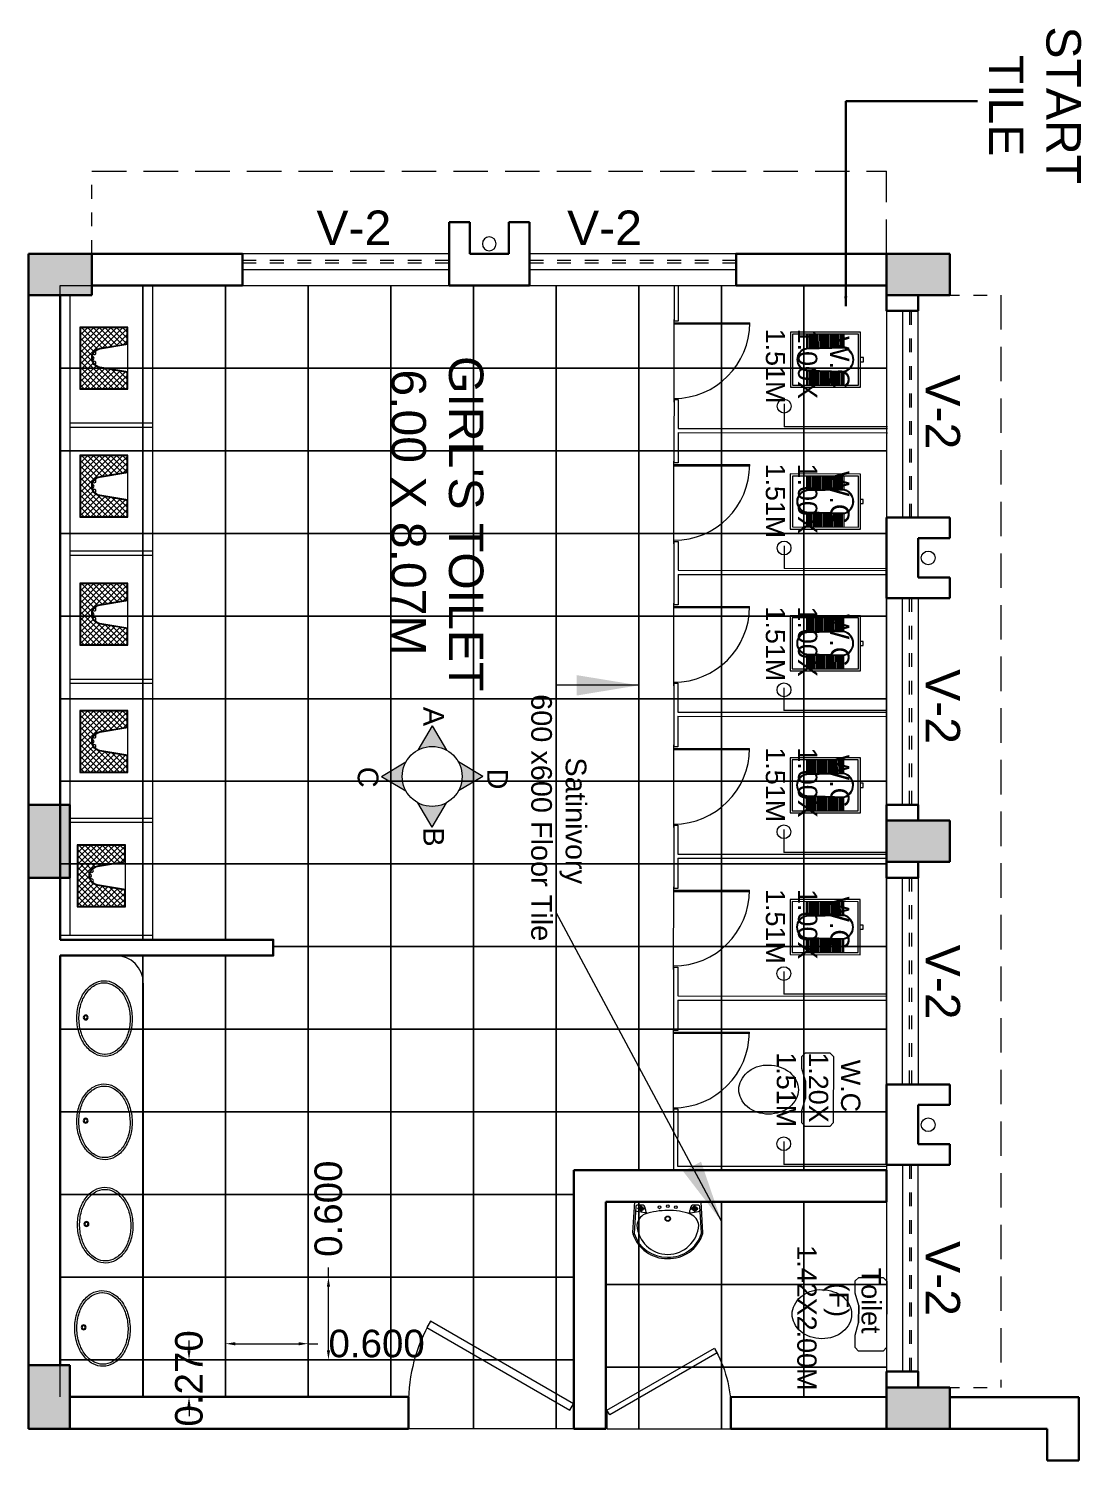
# Model space of a CAD drawing. Header units: millimetres. Extents: x 1898 to 3725, y 783 to 1532.
# Drawn here: x 2904.32 to 2911.97, y 1010.11 to 1020.51 of the extents above; entities that cross this region are included whole.
import ezdxf

# ---------------------------------------------------------------- set-up
doc = ezdxf.new("R2010")
doc.units = ezdxf.units.MM
for name, pattern in [('CENTER2', [1.125, 0.75, -0.125, 0.125, -0.125]), ('DASHED', [0.75, 0.5, -0.25]), ('DASHED2', [0.375, 0.25, -0.125])]:
    doc.linetypes.add(name, pattern=pattern)
doc.layers.get('0').update_dxf_attribs({"lineweight": 20})
doc.layers.get('Defpoints').update_dxf_attribs({"lineweight": 15})
for name, color, linetype, lineweight in [('COL HATCH', 253, 'Continuous', 13), ('Column', 251, 'Continuous', 30), ('CUBICAL TOILET', 5, 'Continuous', 15), ('DIM', 6, 'Continuous', 18), ('dim.1', 6, 'Continuous', 18), ('Door', 54, 'Continuous', 18), ('elevation', 1, 'Continuous', 13), ('Fixture', 44, 'Continuous', 13), ('PROJ.', 30, 'DASHED2', 15), ('TEXT', 7, 'Continuous', 15), ('Text-1', 240, 'Continuous', 15), ('Tiles', 25, 'Continuous', 9), ('Ventilator', 4, 'DASHED', 18), ('Wall', 7, 'Continuous', 30), ('Window-Wall', 7, 'Continuous', 18)]:
    doc.layers.add(name, color=color, linetype=linetype, lineweight=lineweight)
doc.styles.add('L120', font='arial.ttf', dxfattribs={"height": 0.6})
doc.styles.get("Standard").update_dxf_attribs({"font": 'arial.ttf', "height": 0.2})
doc.styles.add('Tabrej', font='arial.ttf')
doc.dimstyles.get("Standard").update_dxf_attribs({"dimtxt": 0.2, "dimasz": 0.07, "dimexe": 0.1, "dimexo": 0.02, "dimgap": 0.09, "dimtad": 0, "dimdec": 3, "dimzin": 0, "dimdsep": 46, "dimtxsty": 'Standard', "dimcen": 0.09, "dimclrd": 3, "dimclre": 3, "dimclrt": 7, "dimadec": 0, "dimazin": 0, "dimtfac": 1, "dimtdec": 3, "dimtofl": 0, "dimtmove": 0, "dimatfit": 3, "dimfxl": 0, "dimtolj": 1, "dimtzin": 0, "dimlwd": -1, "dimlwe": -1, "dimarcsym": 0})
doc.dimstyles.new('Tabrej', dxfattribs={"dimtxt": 4, "dimasz": 0.45, "dimexe": 0.18, "dimexo": 0.0625, "dimgap": 0.09, "dimtad": 0, "dimdec": 3, "dimzin": 0, "dimdsep": 46, "dimtxsty": 'Tabrej', "dimcen": 0, "dimclrd": 256, "dimclre": 256, "dimclrt": 7, "dimaunit": 1, "dimadec": 3, "dimazin": 0, "dimtfac": 1, "dimtdec": 3, "dimtofl": 0, "dimtmove": 0, "dimatfit": 3, "dimfxl": 0, "dimtolj": 1, "dimtzin": 0, "dimlwd": -1, "dimlwe": -1, "dimarcsym": 0})

# ---------------------------------------------------------------- blocks, each defined once
blk = doc.blocks.new('*U18')
for p, q in [((0, 0), (0, 6)), ((40, 0), (40, 6))]:
    blk.add_line(p, q)
blk.add_lwpolyline([(0, 0), (34.64, -20), (35.52, -18.48), (0.88, 1.52)], close=True)
blk.add_arc((0, 0), 40, 330, 360)
blk = doc.blocks.new('Door')
at = {"layer": 'Door'}
blk.add_line((0, 0.18), (1.199, 0.18), dxfattribs=at)
at = {"layer": 'Door', "xscale": 0.0299845412869386, "yscale": 0.0299845412869386, "zscale": 0.0299845412869386}
blk.add_blockref('*U18', (0, 0), dxfattribs=at)
blk = doc.blocks.new('C3')
at = {"layer": 'COL HATCH'}
h = blk.add_hatch(color=256, dxfattribs=at)
h.dxf.hatch_style = 1
h.paths.add_polyline_path([(0.3, 0), (0, 0), (0, -0.53), (0.3, -0.53)])
at = {"layer": 'Column'}
for p, q in [((0, 0), (0, -0.53)), ((0.3, 0), (0, 0)), ((0.3, -0.53), (0.3, 0)), ((0, -0.53), (0.3, -0.53))]:
    blk.add_line(p, q, dxfattribs=at)
blk = doc.blocks.new('*X4')
at = {"color": 0}
for p, q in [((705, 323), (943, 561)), ((705, 365), (900, 561)), ((705, 408), (858, 561)), ((705, 450), (815, 561)), ((705, 493), (773, 561)), ((705, 535), (730, 561)), ((848, 383), (705, 526)), ((854, 419), (712, 561)), ((866, 449), (755, 561)), ((888, 469), (797, 561)), ((921, 479), (839, 561)), ((1145, 298), (882, 561)), ((899, 474), (985, 561)), ((1145, 340), (924, 561)), ((944, 477), (1027, 561)), ((1145, 383), (967, 561)), ((971, 462), (1070, 561)), ((990, 438), (1112, 561)), ((998, 404), (1145, 551)), ((1145, 425), (1009, 561)), ((1145, 467), (1051, 561)), ((1145, 510), (1094, 561)), ((1145, 552), (1136, 561)), ((842, 346), (705, 483)), ((835, 310), (705, 441)), ((705, 280), (858, 434)), ((1004, 368), (1145, 508)), ((1011, 332), (1145, 466)), ((1017, 295), (1145, 423)), ((829, 274), (705, 398)), ((705, 238), (847, 381)), ((823, 237), (705, 356)), ((798, 221), (705, 314)), ((730, 221), (839, 330)), ((1145, 255), (999, 401)), ((1137, 221), (1007, 350)), ((1023, 259), (1145, 381)), ((1029, 223), (1145, 339)), ((755, 221), (705, 271)), ((713, 221), (705, 229)), ((772, 221), (830, 279)), ((815, 221), (822, 228)), ((1095, 221), (1016, 299)), ((1052, 221), (1024, 248)), ((1069, 221), (1145, 296)), ((1112, 221), (1145, 254))]:
    blk.add_line(p, q, dxfattribs=at)
blk = doc.blocks.new('RSA CL7')
blk.add_lwpolyline([(8.86, 0), (-8.86, 0), (-8.86, -13.78), (-3.94, -13.78), (3.94, -13.78), (8.86, -13.78)], close=True)
blk.add_lwpolyline([(-4.1, -13.58), (-2.78, -5.72, -0.835943), (2.8, -5.76), (4.1, -13.58), (8.66, -13.58), (8.66, -0.2), (-8.66, -0.2), (-8.66, -13.58)], format="xyb", close=True)
blk.add_lwpolyline([(-3.94, -13.78), (-2.59, -5.75, -0.835548), (2.61, -5.79), (3.94, -13.78)], format="xyb")
for centre, start, end in [((-1.41, -4.14), 207.2135, 40.9564), ((-0.03, -3.6), 185.8999, 355.8249), ((1.47, -4.14), 140.9962, 329.3468)]:
    blk.add_arc(centre, 0.493, start, end)
at = {"xscale": 0.0393714285714286, "yscale": 0.0393714285714286, "zscale": 0.0393714285714286}
blk.add_blockref('*X4', (-36.41, -22.27), dxfattribs=at)
blk = doc.blocks.new('SHAFT')
at = {"layer": 'Fixture'}
blk.add_circle((0.327, -0.302), 0.05, dxfattribs=at)
at = {"layer": 'Wall'}
for p, q in [((0.035, 0), (0.62, 0)), ((0.035, 0), (0.035, -0.46)), ((0.62, 0), (0.62, -0.46)), ((0.185, -0.46), (0.185, -0.23)), ((0.185, -0.23), (0.47, -0.23)), ((0.47, -0.46), (0.47, -0.23)), ((0.035, -0.46), (0.185, -0.46)), ((0.62, -0.46), (0.47, -0.46))]:
    blk.add_line(p, q, dxfattribs=at)
blk = doc.blocks.new('VENTILATOR')
at = {"layer": 'Ventilator', "ltscale": 0.02}
for p, q in [((-0.18, -1.5), (-0.18, 0)), ((-0.165, 0), (-0.165, -1.5))]:
    blk.add_line(p, q, dxfattribs=at)
at = {"layer": 'Window-Wall'}
for p, q in [((-0.23, 0), (0, 0)), ((-0.23, -1.5), (-0.23, 0)), ((-0.115, 0), (-0.115, -1.5)), ((0, 0), (0, -1.5)), ((-0.23, -1.5), (0, -1.5))]:
    blk.add_line(p, q, dxfattribs=at)
blk = doc.blocks.new('RH 1200')
for p, q in [((20.99, 0), (20.99, 43.31)), ((21.65, 0), (21.65, 43.31)), ((-21.65, 0), (21.65, 0)), ((21.65, 0), (20.99, 0))]:
    blk.add_line(p, q)
at = {"extrusion": (0, 0, -1)}
blk.add_ellipse((21.65, 0), major_axis=(-30.62, 30.62), ratio=1, start_param=5.497787, end_param=7.068583, dxfattribs=at)
blk = doc.blocks.new('GHH')
at = {"layer": 'Door', "ltscale": 20}
blk.add_line((3289.697, -299.103), (3289.697, -299.853), dxfattribs=at)
at = {"layer": 'Door', "ltscale": 20, "xscale": 0.015874999996413, "yscale": 0.015874999996413, "zscale": 0.015874999996413, "rotation": 270}
blk.add_blockref('RH 1200', (3289.697, -299.479), dxfattribs=at)
blk = doc.blocks.new('RSA CL6')
for p, q in [((5.51, 3.48), (5.51, 7.28)), ((5.91, 3.47), (5.91, 7.28)), ((6.3, 3.46), (6.3, 7.28)), ((6.69, 3.45), (6.69, 7.28)), ((7.09, 3.44), (7.09, 7.28)), ((7.48, 3.43), (7.48, 7.28)), ((7.87, 3.42), (7.87, 7.28)), ((8.27, 3.41), (8.27, 7.28)), ((8.66, 3.4), (8.66, 7.28)), ((9.06, 3.39), (9.06, 7.28)), ((9.45, 3.38), (9.45, 7.28)), ((9.84, 3.37), (9.84, 7.28)), ((10.24, 3.36), (10.24, 7.28)), ((10.63, 3.35), (10.63, 7.28)), ((11.02, 3.34), (11.02, 7.28)), ((11.42, 3.33), (11.42, 7.28)), ((11.81, 3.32), (11.81, 7.28)), ((12.2, 3.31), (12.2, 7.28)), ((12.6, 3.31), (12.6, 7.28)), ((12.99, 3.3), (12.99, 7.28)), ((13.39, 3.29), (13.39, 7.28)), ((13.78, 3.28), (13.78, 7.28)), ((14.17, 3.27), (14.17, 7.28)), ((14.57, 3.26), (14.57, 7.28)), ((14.96, 3.25), (14.96, 7.28)), ((15.35, 3.24), (15.35, 7.28)), ((15.75, 3.23), (15.75, 7.28)), ((16.14, 3.22), (16.14, 7.28)), ((16.14, 7.28), (16.14, 3.22)), ((5.51, -7.28), (5.51, -3.47)), ((5.91, -7.28), (5.91, -3.45)), ((6.3, -7.28), (6.3, -3.44)), ((6.69, -7.28), (6.69, -3.43)), ((7.09, -7.28), (7.09, -3.42)), ((7.48, -7.28), (7.48, -3.41)), ((7.87, -7.28), (7.87, -3.4)), ((8.27, -7.28), (8.27, -3.39)), ((8.66, -7.28), (8.66, -3.38)), ((9.06, -7.28), (9.06, -3.37)), ((9.45, -7.28), (9.45, -3.36)), ((9.84, -7.28), (9.84, -3.34)), ((10.24, -7.28), (10.24, -3.33)), ((10.63, -7.28), (10.63, -3.32)), ((11.02, -7.28), (11.02, -3.31)), ((11.42, -7.28), (11.42, -3.3)), ((11.81, -7.28), (11.81, -3.29)), ((12.2, -7.28), (12.2, -3.28)), ((12.6, -7.28), (12.6, -3.27)), ((12.99, -7.28), (12.99, -3.26)), ((13.39, -7.28), (13.39, -3.24)), ((13.78, -7.28), (13.78, -3.23)), ((14.17, -7.28), (14.17, -3.22)), ((14.57, -7.28), (14.57, -3.21)), ((14.96, -7.28), (14.96, -3.2)), ((15.35, -7.28), (15.35, -3.19)), ((15.75, -7.28), (15.75, -3.18)), ((16.14, -3.17), (16.14, -7.28)), ((16.14, -7.28), (16.14, -3.17))]:
    blk.add_line(p, q)
for points in [[(0.79, 7.87), (20.87, 7.87), (20.87, -7.87), (0.79, -7.87)], [(1.38, 7.28), (20.28, 7.28), (20.28, -7.28), (1.38, -7.28)]]:
    blk.add_lwpolyline(points, close=True)
blk.add_lwpolyline([(0.79, -0.59), (0, -0.59), (0, 0.59), (0.79, 0.59)])
for points in [[(5.51, 3.48), (16.14, 3.22, -0.899983), (16.14, -3.17), (5.54, -3.47, -0.799392)], [(5.53, 3.28), (16.13, 3.02, -0.897689), (16.12, -2.97), (5.56, -3.27, -0.793494), (5.53, 3.28)]]:
    blk.add_lwpolyline(points, format="xyb", close=True)
blk = doc.blocks.new('ENGLISH SHEET')
at = {"layer": 'Fixture'}
for p, q in [((4663.798, 251.204), (4663.773, 251.179)), ((4663.773, 251.179), (4663.773, 250.696)), ((4663.976, 251.204), (4663.798, 251.204)), ((4664.002, 251.179), (4663.976, 251.204)), ((4664.002, 251.09), (4664.002, 251.179)), ((4663.976, 251.001), (4664.002, 251.09)), ((4663.976, 250.874), (4663.976, 251.001)), ((4663.976, 251.001), (4663.976, 250.874)), ((4664.002, 250.785), (4663.976, 250.874)), ((4664.002, 250.696), (4664.002, 250.785)), ((4663.773, 250.696), (4663.798, 250.67)), ((4663.798, 250.67), (4663.976, 250.67)), ((4663.976, 250.67), (4664.002, 250.696))]:
    blk.add_line(p, q, dxfattribs=at)
blk.add_lwpolyline([(4664.459, 250.937, 0.117036), (4664.443, 251.003, 0.104338), (4664.396, 251.063, 0.09029), (4664.321, 251.105, 0.09898), (4664.243, 251.115, 0.08237), (4664.159, 251.101, 0.09029), (4664.09, 251.063, 0.104338), (4664.043, 251.003, 0.117036), (4664.027, 250.937, 0.117036), (4664.043, 250.871, 0.104338), (4664.09, 250.811, 0.09029), (4664.159, 250.773, 0.08237), (4664.243, 250.759, 0.08237), (4664.327, 250.773, 0.09029), (4664.396, 250.811, 0.104338), (4664.443, 250.871, 0.117036)], format="xyb", close=True, dxfattribs=at)
blk = doc.blocks.new('RSA BASIN 2')
for points in [[(10.67, -8.12, 0.12976), (9.97, -5.22, 0.106426), (7.61, -2.47, 0.084431), (4.27, -0.72, 0.073534), (0, 0, 0.073534), (-4.29, -0.55, 0.084431), (-7.7, -2.16, 0.106426), (-10.17, -4.82, 0.12976), (-10.98, -7.69, 0.12976), (-10.28, -10.59, 0.106426), (-7.92, -13.34, 0.084431), (-4.58, -15.09, 0.073534), (-0.31, -15.81, 0.073534), (3.98, -15.26, 0.084431), (7.39, -13.64, 0.106426), (9.85, -10.99, 0.12976)], [(10.08, -7.9, 0.119977), (9.45, -5.5, 0.106426), (7.25, -2.94, 0.084431), (4.08, -1.28, 0.073534), (-0.01, -0.59, 0.073534), (-4.13, -1.12, 0.084431), (-7.36, -2.65, 0.106426), (-9.66, -5.12, 0.12976), (-10.39, -7.7, 0.009633), (-10.39, -7.9, 0.119977), (-9.76, -10.31, 0.106426), (-7.57, -12.87, 0.084431), (-4.4, -14.53, 0.073534), (-0.3, -15.22, 0.073534), (3.82, -14.69, 0.084431), (7.05, -13.16, 0.106426), (9.35, -10.69, 0.12976), (10.08, -8.11, 0.009633)]]:
    blk.add_lwpolyline(points, format="xyb", close=True)
for radius in [0.7, 0.479]:
    blk.add_circle((-0.47, -2.53), radius)
blk = doc.blocks.new('RSA BASIN 9')
for points in [[(-0.1, -16.2, 0.340881), (10.04, -9, 0.074195), (10.06, -8.89), (9.53, 0), (-9.54, 0), (-10.02, -8.77, 0.082611), (-9.96, -9.15, 0.330812), (-0.1, -16.2)], [(0, -15.03, 0.391482), (8.86, -6.67, 0.252869), (6.53, -3.51, 0.087242), (0.02, -2.46, 0.079484), (-6.53, -3.51, 0.2542), (-8.82, -6.67, 0.39026), (0, -15.03)], [(-8.57, -1.96, -0.907437), (-8.45, -1.81), (-7.52, -2.57, -0.907437), (-7.64, -2.72)], [(-8.2, -1.64, -0.907437), (-8.07, -1.49), (-7.14, -2.25, -0.907437), (-7.27, -2.4)], [(-7.82, -1.32, -0.907437), (-7.7, -1.17), (-6.77, -1.93, -0.907437), (-6.89, -2.08)], [(7.82, -1.32, 0.907437), (7.7, -1.17), (6.77, -1.93, 0.907437), (6.89, -2.08)], [(8.2, -1.64, 0.907437), (8.07, -1.49), (7.14, -2.25, 0.907437), (7.27, -2.4)], [(8.57, -1.96, 0.907437), (8.45, -1.81), (7.52, -2.57, 0.907437), (7.64, -2.72)]]:
    blk.add_lwpolyline(points, format="xyb", close=True)
for points in [[(-5.93, -3.31), (-6.16, -2.95, -0.183787), (-6.22, -2.68, 0.126662), (-6.25, -2.43), (-6.59, -1.44, 0.35453), (-7.05, -0.98), (-8.75, -0.98, 0.414214), (-9.14, -1.37), (-9.56, -9.09, 0.329849), (-0.07, -15.81, 0.338736), (9.65, -8.94, 0.075632), (9.66, -8.82), (9.14, -1.37, 0.414214), (8.75, -0.98), (7.05, -0.98, 0.35453), (6.59, -1.44), (6.25, -2.43, 0.126662), (6.22, -2.68, -0.183787), (6.16, -2.95), (5.93, -3.31)], [(-6.18, -3.39), (-6.24, -3.29, 0.220542), (-6.52, -3.11), (-8.75, -2.78, -0.361119), (-9.19, -2.35)], [(6.18, -3.39), (6.24, -3.29, -0.220542), (6.52, -3.11), (8.75, -2.78, 0.358803), (9.21, -2.33, 0.358803)]]:
    blk.add_lwpolyline(points, format="xyb")
for centre, radius in [((-2.35, -1.56), 0.399), ((0, -4.82), 0.771), ((0, -1.23), 0.399), ((2.28, -1.51), 0.399), ((0, -4.82), 0.602)]:
    blk.add_circle(centre, radius)
blk = doc.blocks.new('CU')
at = {"layer": 'COL HATCH', "linetype": 'CENTER2'}
h = blk.add_hatch(color=256, dxfattribs=at)
h.dxf.hatch_style = 1
h.paths.add_polyline_path([(0, 0.035), (0, -0.265), (0.46, -0.265), (0.46, 0.035)])
at = {"layer": 'Column', "linetype": 'CENTER2'}
blk.add_lwpolyline([(0, 0.035), (0, -0.265), (0.46, -0.265), (0.46, 0.035), (0, 0.035)], dxfattribs=at)
blk = doc.blocks.new('*D314')
at = {"layer": 'Defpoints', "color": 0, "lineweight": 15, "transparency": 16777216}
for p in [(2906.351, 1010.958), (2905.751, 1010.841), (2906.351, 1010.841)]:
    blk.add_point(p, dxfattribs=at)
at = {"layer": 'DIM', "color": 3, "transparency": 16777216}
for p, q in [((2905.751, 1010.861), (2905.751, 1011.058)), ((2906.351, 1010.861), (2906.351, 1011.058)), ((2905.821, 1010.958), (2906.281, 1010.958)), ((2906.351, 1010.958), (2906.421, 1010.958))]:
    blk.add_line(p, q, dxfattribs=at)
at = {"layer": 'DIM', "color": 3, "lineweight": 15, "transparency": 16777216}
for points in [[(2905.821, 1010.969), (2905.821, 1010.946), (2905.751, 1010.958)], [(2906.281, 1010.969), (2906.281, 1010.946), (2906.351, 1010.958)]]:
    blk.add_solid(points, dxfattribs=at)
at = {"layer": 'DIM', "color": 7, "transparency": 16777216, "insert": (2906.848, 1010.958), "char_height": 0.2, "attachment_point": 5}
blk.add_mtext('\\A1;0.600', dxfattribs=at)
blk = doc.blocks.new('*D315')
at = {"layer": 'Defpoints', "color": 0, "lineweight": 15, "transparency": 16777216}
for p in [(2906.351, 1011.441), (2906.498, 1011.441), (2906.351, 1010.841)]:
    blk.add_point(p, dxfattribs=at)
at = {"layer": 'DIM', "color": 3, "transparency": 16777216}
for p, q in [((2906.498, 1011.441), (2906.498, 1011.511)), ((2906.371, 1011.441), (2906.598, 1011.441)), ((2906.498, 1010.911), (2906.498, 1011.371)), ((2906.371, 1010.841), (2906.598, 1010.841))]:
    blk.add_line(p, q, dxfattribs=at)
at = {"layer": 'DIM', "color": 3, "lineweight": 15, "transparency": 16777216}
for points in [[(2906.487, 1011.371), (2906.51, 1011.371), (2906.498, 1011.441)], [(2906.487, 1010.911), (2906.51, 1010.911), (2906.498, 1010.841)]]:
    blk.add_solid(points, dxfattribs=at)
at = {"layer": 'DIM', "color": 7, "transparency": 16777216, "insert": (2906.498, 1011.938), "char_height": 0.2, "attachment_point": 5, "rotation": 90}
blk.add_mtext('\\A1;0.600', dxfattribs=at)
blk = doc.blocks.new('*D316')
at = {"layer": 'Defpoints', "color": 0, "lineweight": 15, "transparency": 16777216}
for p in [(2905.751, 1010.841), (2905.486, 1010.571), (2905.751, 1010.571)]:
    blk.add_point(p, dxfattribs=at)
at = {"layer": 'DIM', "color": 3, "transparency": 16777216}
for p, q in [((2905.486, 1010.911), (2905.486, 1010.981)), ((2905.731, 1010.841), (2905.386, 1010.841)), ((2905.731, 1010.571), (2905.386, 1010.571)), ((2905.486, 1010.501), (2905.486, 1010.431))]:
    blk.add_line(p, q, dxfattribs=at)
at = {"layer": 'DIM', "color": 3, "lineweight": 15, "transparency": 16777216}
for points in [[(2905.474, 1010.911), (2905.497, 1010.911), (2905.486, 1010.841)], [(2905.474, 1010.501), (2905.497, 1010.501), (2905.486, 1010.571)]]:
    blk.add_solid(points, dxfattribs=at)
at = {"layer": 'DIM', "color": 7, "transparency": 16777216, "insert": (2905.486, 1010.706), "char_height": 0.2, "attachment_point": 5, "rotation": 90}
blk.add_mtext('\\A1;0.270', dxfattribs=at)

msp = doc.modelspace()

# ---------------------------------------------------------------- hatches: boundary and pattern name
at = {"layer": 'elevation', "ltscale": 0.05}
for points in [[(2907.1464, 1015.2669, -0.1266586), (2907.2514, 1015.2939, -0.1266586), (2907.3565, 1015.2669), (2907.2514, 1015.4448)], [(2907.0609, 1014.9713, -0.2574473), (2907.0609, 1015.1814), (2906.883, 1015.0763)], [(2907.442, 1014.9713), (2907.6199, 1015.0763), (2907.442, 1015.1814, -0.2574473)], [(2907.2514, 1014.7079), (2907.3565, 1014.8858, -0.1266586), (2907.2514, 1014.8588, -0.1266586), (2907.1464, 1014.8858)]]:
    msp.add_hatch(color=256, dxfattribs=at).paths.add_polyline_path(points)

# ---------------------------------------------------------------- linework, layer by layer
at = {"layer": 'CUBICAL TOILET'}
for p, q in [((2909.0079, 1018.638), (2909.0077, 1018.3823)), ((2909.0379, 1018.638), (2909.0377, 1018.3823)), ((2909.0377, 1018.3823), (2909.0077, 1018.3823)), ((2909.0074, 1017.8127), (2909.0072, 1017.573)), ((2909.0074, 1017.8127), (2909.0374, 1017.8127)), ((2909.0374, 1017.8127), (2909.0372, 1017.603)), ((2909.0072, 1017.573), (2909.0071, 1017.3523)), ((2909.0372, 1017.573), (2909.0371, 1017.3523)), ((2909.0372, 1017.603), (2910.5572, 1017.602)), ((2909.0372, 1017.573), (2910.5572, 1017.572)), ((2909.0371, 1017.3523), (2909.0071, 1017.3523)), ((2909.0067, 1016.7827), (2909.0066, 1016.543)), ((2909.0067, 1016.7827), (2909.0367, 1016.7827)), ((2909.0367, 1016.7827), (2909.0366, 1016.573)), ((2909.0066, 1016.543), (2909.0064, 1016.3223)), ((2909.0366, 1016.543), (2909.0364, 1016.3223)), ((2909.0366, 1016.573), (2910.5566, 1016.572)), ((2909.0366, 1016.543), (2910.5566, 1016.542)), ((2909.0364, 1016.3223), (2909.0064, 1016.3223)), ((2909.006, 1015.7527), (2909.0059, 1015.513)), ((2909.006, 1015.7527), (2909.036, 1015.7527)), ((2909.036, 1015.7527), (2909.0359, 1015.543)), ((2909.0059, 1015.513), (2909.0057, 1015.2923)), ((2909.0359, 1015.513), (2909.0357, 1015.2923)), ((2909.0359, 1015.543), (2910.5559, 1015.542)), ((2909.0359, 1015.513), (2910.5559, 1015.512)), ((2909.0357, 1015.2923), (2909.0057, 1015.2923)), ((2909.0054, 1014.7227), (2909.0052, 1014.483)), ((2909.0054, 1014.7227), (2909.0354, 1014.7227)), ((2909.0354, 1014.7227), (2909.0352, 1014.513)), ((2909.0052, 1014.483), (2909.0051, 1014.2623)), ((2909.0352, 1014.483), (2909.0351, 1014.2623)), ((2909.0352, 1014.513), (2910.5515, 1014.512)), ((2909.0352, 1014.483), (2910.5515, 1014.482)), ((2909.0351, 1014.2623), (2909.0051, 1014.2623)), ((2909.0047, 1013.6927), (2909.0046, 1013.453)), ((2909.0047, 1013.6927), (2909.0347, 1013.6927)), ((2909.0347, 1013.6927), (2909.0346, 1013.483)), ((2909.0346, 1013.483), (2910.5546, 1013.482)), ((2909.0046, 1013.453), (2909.0044, 1013.2323)), ((2909.0346, 1013.453), (2909.0344, 1013.2323)), ((2909.0346, 1013.453), (2910.5545, 1013.452)), ((2909.0344, 1013.2323), (2909.0044, 1013.2323)), ((2909.004, 1012.6627), (2909.0037, 1012.218)), ((2909.004, 1012.6627), (2909.034, 1012.6627)), ((2909.034, 1012.6627), (2909.0338, 1012.248)), ((2909.0338, 1012.248), (2910.5512, 1012.247))]:
    msp.add_line(p, q, dxfattribs=at)
at = {"layer": 'elevation', "ltscale": 0.05}
for p, q in [((2907.2514, 1015.4448), (2907.1464, 1015.2669)), ((2907.2514, 1015.4448), (2907.3565, 1015.2669)), ((2906.883, 1015.0763), (2907.0609, 1015.1814)), ((2907.6199, 1015.0763), (2907.442, 1015.1814)), ((2906.883, 1015.0763), (2907.0609, 1014.9713)), ((2907.6199, 1015.0763), (2907.442, 1014.9713)), ((2907.2514, 1014.7079), (2907.1464, 1014.8858)), ((2907.2514, 1014.7079), (2907.3565, 1014.8858))]:
    msp.add_line(p, q, dxfattribs=at)
msp.add_circle((2907.2514, 1015.0763), 0.2176, dxfattribs=at)
at = {"layer": 'Fixture'}
for p, q in [((2904.6201, 1018.5708), (2904.6201, 1014.8358)), ((2905.2201, 1018.6408), (2905.2201, 1013.8908)), ((2905.2212, 1017.6408), (2904.6212, 1017.6408)), ((2905.2212, 1017.6108), (2904.6212, 1017.6108)), ((2905.2208, 1016.7108), (2904.6208, 1016.7108)), ((2905.2208, 1016.6808), (2904.6208, 1016.6808)), ((2904.6201, 1016.4108), (2904.6201, 1013.9208)), ((2904.6201, 1016.4108), (2904.6201, 1013.9208)), ((2905.2205, 1015.7808), (2904.6205, 1015.7808)), ((2905.2205, 1015.7508), (2904.6205, 1015.7508)), ((2905.2204, 1014.771), (2904.6204, 1014.771)), ((2905.2204, 1014.741), (2904.6204, 1014.741)), ((2905.2205, 1013.9208), (2904.5501, 1013.9208)), ((2905.2205, 1013.9208), (2904.5501, 1013.9208)), ((2905.2201, 1013.8908), (2904.5512, 1013.8908)), ((2905.2201, 1013.8908), (2904.5512, 1013.8908)), ((2904.9539, 1013.7758), (2904.5512, 1013.7758)), ((2905.1538, 1013.5757), (2905.1538, 1010.571))]:
    msp.add_line(p, q, dxfattribs=at)
at = {"layer": 'Fixture', "ltscale": 0.05}
for p, q in [((2909.8074, 1017.7808), (2909.8072, 1017.6149)), ((2910.5572, 1017.6144), (2909.8072, 1017.6149)), ((2909.8067, 1016.7508), (2909.8066, 1016.5849)), ((2910.5566, 1016.5844), (2909.8066, 1016.5849)), ((2909.806, 1015.7208), (2909.8059, 1015.5549)), ((2910.5559, 1015.5544), (2909.8059, 1015.5549)), ((2909.8054, 1014.6908), (2909.8052, 1014.5249)), ((2910.5515, 1014.5245), (2909.8052, 1014.5249)), ((2909.8047, 1013.6608), (2909.8046, 1013.4949)), ((2910.5546, 1013.4945), (2909.8046, 1013.4949)), ((2909.8039, 1012.4258), (2909.8038, 1012.2599)), ((2910.5512, 1012.2595), (2909.8038, 1012.2599))]:
    msp.add_line(p, q, dxfattribs=at)
for centre in [(2909.8073, 1017.7649), (2909.8067, 1016.7349), (2909.806, 1015.7049), (2909.8053, 1014.6749), (2909.8047, 1013.6449), (2909.8039, 1012.4099)]:
    msp.add_circle(centre, 0.05, dxfattribs=at)
at = {"layer": 'Fixture'}
msp.add_arc((2904.9538, 1013.5758), 0.2, 359.96287, 89.96287, dxfattribs=at)
at = {"layer": 'PROJ.'}
for p, q in [((2904.7812, 1019.4711), (2910.5512, 1019.4711)), ((2910.5512, 1018.871), (2910.5512, 1019.4711)), ((2911.3813, 1018.571), (2911.3813, 1010.641))]:
    msp.add_line(p, q, dxfattribs=at)
at = {"layer": 'PROJ.', "ltscale": 0.05}
for p, q in [((2904.7812, 1018.871), (2904.7812, 1019.4711)), ((2910.7812, 1018.571), (2911.3813, 1018.571)), ((2910.7812, 1010.641), (2911.3813, 1010.641))]:
    msp.add_line(p, q, dxfattribs=at)
at = {"layer": 'Tiles'}
for points in [[(2905.1512, 1018.641), (2905.1512, 1018.041), (2904.5512, 1018.041), (2904.5512, 1018.641)], [(2905.7512, 1018.641), (2905.7512, 1018.041), (2905.1512, 1018.041), (2905.1512, 1018.641)], [(2906.3512, 1018.641), (2906.3512, 1018.041), (2905.7512, 1018.041), (2905.7512, 1018.641)], [(2906.9512, 1018.641), (2906.9512, 1018.041), (2906.3512, 1018.041), (2906.3512, 1018.641)], [(2907.5512, 1018.641), (2907.5512, 1018.041), (2906.9512, 1018.041), (2906.9512, 1018.641)], [(2908.1512, 1018.641), (2908.1512, 1018.041), (2907.5512, 1018.041), (2907.5512, 1018.641)], [(2908.7512, 1018.641), (2908.7512, 1018.041), (2908.1512, 1018.041), (2908.1512, 1018.641)], [(2909.3512, 1018.641), (2909.3512, 1018.041), (2908.7512, 1018.041), (2908.7512, 1018.641)], [(2909.9512, 1018.641), (2909.9512, 1018.041), (2909.3512, 1018.041), (2909.3512, 1018.641)], [(2910.5512, 1018.641), (2910.5512, 1018.041), (2909.9512, 1018.041), (2909.9512, 1018.641)], [(2905.1512, 1018.041), (2905.1512, 1017.441), (2904.5512, 1017.441), (2904.5512, 1018.041)], [(2905.7512, 1018.041), (2905.7512, 1017.441), (2905.1512, 1017.441), (2905.1512, 1018.041)], [(2906.3512, 1018.041), (2906.3512, 1017.441), (2905.7512, 1017.441), (2905.7512, 1018.041)], [(2906.9512, 1018.041), (2906.9512, 1017.441), (2906.3512, 1017.441), (2906.3512, 1018.041)], [(2907.5512, 1018.041), (2907.5512, 1017.441), (2906.9512, 1017.441), (2906.9512, 1018.041)], [(2908.1512, 1018.041), (2908.1512, 1017.441), (2907.5512, 1017.441), (2907.5512, 1018.041)], [(2908.7512, 1018.041), (2908.7512, 1017.441), (2908.1512, 1017.441), (2908.1512, 1018.041)], [(2909.3512, 1018.041), (2909.3512, 1017.441), (2908.7512, 1017.441), (2908.7512, 1018.041)], [(2909.9512, 1018.041), (2909.9512, 1017.441), (2909.3512, 1017.441), (2909.3512, 1018.041)], [(2910.5512, 1018.041), (2910.5512, 1017.441), (2909.9512, 1017.441), (2909.9512, 1018.041)], [(2905.1512, 1017.441), (2905.1512, 1016.841), (2904.5512, 1016.841), (2904.5512, 1017.441)], [(2905.7512, 1017.441), (2905.7512, 1016.841), (2905.1512, 1016.841), (2905.1512, 1017.441)], [(2906.3512, 1017.441), (2906.3512, 1016.841), (2905.7512, 1016.841), (2905.7512, 1017.441)], [(2906.9512, 1017.441), (2906.9512, 1016.841), (2906.3512, 1016.841), (2906.3512, 1017.441)], [(2907.5512, 1017.441), (2907.5512, 1016.841), (2906.9512, 1016.841), (2906.9512, 1017.441)], [(2908.1512, 1017.441), (2908.1512, 1016.841), (2907.5512, 1016.841), (2907.5512, 1017.441)], [(2908.7512, 1017.441), (2908.7512, 1016.841), (2908.1512, 1016.841), (2908.1512, 1017.441)], [(2909.3512, 1017.441), (2909.3512, 1016.841), (2908.7512, 1016.841), (2908.7512, 1017.441)], [(2909.9512, 1017.441), (2909.9512, 1016.841), (2909.3512, 1016.841), (2909.3512, 1017.441)], [(2910.5512, 1017.441), (2910.5512, 1016.841), (2909.9512, 1016.841), (2909.9512, 1017.441)], [(2905.1512, 1016.841), (2905.1512, 1016.241), (2904.5512, 1016.241), (2904.5512, 1016.841)], [(2905.7512, 1016.841), (2905.7512, 1016.241), (2905.1512, 1016.241), (2905.1512, 1016.841)], [(2906.3512, 1016.841), (2906.3512, 1016.241), (2905.7512, 1016.241), (2905.7512, 1016.841)], [(2906.9512, 1016.841), (2906.9512, 1016.241), (2906.3512, 1016.241), (2906.3512, 1016.841)], [(2907.5512, 1016.841), (2907.5512, 1016.241), (2906.9512, 1016.241), (2906.9512, 1016.841)], [(2908.1512, 1016.841), (2908.1512, 1016.241), (2907.5512, 1016.241), (2907.5512, 1016.841)], [(2908.7512, 1016.841), (2908.7512, 1016.241), (2908.1512, 1016.241), (2908.1512, 1016.841)], [(2909.3512, 1016.841), (2909.3512, 1016.241), (2908.7512, 1016.241), (2908.7512, 1016.841)], [(2909.9512, 1016.841), (2909.9512, 1016.241), (2909.3512, 1016.241), (2909.3512, 1016.841)], [(2910.5512, 1016.841), (2910.5512, 1016.241), (2909.9512, 1016.241), (2909.9512, 1016.841)], [(2905.1512, 1016.241), (2905.1512, 1015.641), (2904.5512, 1015.641), (2904.5512, 1016.241)], [(2905.7512, 1016.241), (2905.7512, 1015.641), (2905.1512, 1015.641), (2905.1512, 1016.241)], [(2906.3512, 1016.241), (2906.3512, 1015.641), (2905.7512, 1015.641), (2905.7512, 1016.241)], [(2906.9512, 1016.241), (2906.9512, 1015.641), (2906.3512, 1015.641), (2906.3512, 1016.241)], [(2907.5512, 1016.241), (2907.5512, 1015.641), (2906.9512, 1015.641), (2906.9512, 1016.241)], [(2908.1512, 1016.241), (2908.1512, 1015.641), (2907.5512, 1015.641), (2907.5512, 1016.241)], [(2908.7512, 1016.241), (2908.7512, 1015.641), (2908.1512, 1015.641), (2908.1512, 1016.241)], [(2909.3512, 1016.241), (2909.3512, 1015.641), (2908.7512, 1015.641), (2908.7512, 1016.241)], [(2909.9512, 1016.241), (2909.9512, 1015.641), (2909.3512, 1015.641), (2909.3512, 1016.241)], [(2910.5512, 1016.241), (2910.5512, 1015.641), (2909.9512, 1015.641), (2909.9512, 1016.241)], [(2905.1512, 1015.641), (2905.1512, 1015.041), (2904.5512, 1015.041), (2904.5512, 1015.641)], [(2905.7512, 1015.641), (2905.7512, 1015.041), (2905.1512, 1015.041), (2905.1512, 1015.641)], [(2906.3512, 1015.641), (2906.3512, 1015.041), (2905.7512, 1015.041), (2905.7512, 1015.641)], [(2906.9512, 1015.641), (2906.9512, 1015.041), (2906.3512, 1015.041), (2906.3512, 1015.641)], [(2907.5512, 1015.641), (2907.5512, 1015.041), (2906.9512, 1015.041), (2906.9512, 1015.641)], [(2908.1512, 1015.641), (2908.1512, 1015.041), (2907.5512, 1015.041), (2907.5512, 1015.641)], [(2908.7512, 1015.641), (2908.7512, 1015.041), (2908.1512, 1015.041), (2908.1512, 1015.641)], [(2909.3512, 1015.641), (2909.3512, 1015.041), (2908.7512, 1015.041), (2908.7512, 1015.641)], [(2909.9512, 1015.641), (2909.9512, 1015.041), (2909.3512, 1015.041), (2909.3512, 1015.641)], [(2910.5512, 1015.641), (2910.5512, 1015.041), (2909.9512, 1015.041), (2909.9512, 1015.641)], [(2905.1512, 1015.041), (2905.1512, 1014.441), (2904.5512, 1014.441), (2904.5512, 1015.041)], [(2905.7512, 1015.041), (2905.7512, 1014.441), (2905.1512, 1014.441), (2905.1512, 1015.041)], [(2906.3512, 1015.041), (2906.3512, 1014.441), (2905.7512, 1014.441), (2905.7512, 1015.041)], [(2906.9512, 1015.041), (2906.9512, 1014.441), (2906.3512, 1014.441), (2906.3512, 1015.041)], [(2907.5512, 1015.041), (2907.5512, 1014.441), (2906.9512, 1014.441), (2906.9512, 1015.041)], [(2908.1512, 1015.041), (2908.1512, 1014.441), (2907.5512, 1014.441), (2907.5512, 1015.041)], [(2908.7512, 1015.041), (2908.7512, 1014.441), (2908.1512, 1014.441), (2908.1512, 1015.041)], [(2909.3512, 1015.041), (2909.3512, 1014.441), (2908.7512, 1014.441), (2908.7512, 1015.041)], [(2909.9512, 1015.041), (2909.9512, 1014.441), (2909.3512, 1014.441), (2909.3512, 1015.041)], [(2910.5512, 1015.041), (2910.5512, 1014.441), (2909.9512, 1014.441), (2909.9512, 1015.041)], [(2906.9512, 1014.441), (2906.9512, 1013.841), (2906.3512, 1013.841), (2906.3512, 1014.441)], [(2907.5512, 1014.441), (2907.5512, 1013.841), (2906.9512, 1013.841), (2906.9512, 1014.441)], [(2908.1512, 1014.441), (2908.1512, 1013.841), (2907.5512, 1013.841), (2907.5512, 1014.441)], [(2908.7512, 1014.441), (2908.7512, 1013.841), (2908.1512, 1013.841), (2908.1512, 1014.441)], [(2909.3512, 1014.441), (2909.3512, 1013.841), (2908.7512, 1013.841), (2908.7512, 1014.441)], [(2909.9512, 1014.441), (2909.9512, 1013.841), (2909.3512, 1013.841), (2909.3512, 1014.441)], [(2910.5512, 1014.441), (2910.5512, 1013.841), (2909.9512, 1013.841), (2909.9512, 1014.441)], [(2906.9512, 1013.841), (2906.9512, 1013.241), (2906.3512, 1013.241), (2906.3512, 1013.841)], [(2907.5512, 1013.841), (2907.5512, 1013.241), (2906.9512, 1013.241), (2906.9512, 1013.841)], [(2908.1512, 1013.841), (2908.1512, 1013.241), (2907.5512, 1013.241), (2907.5512, 1013.841)], [(2908.7512, 1013.841), (2908.7512, 1013.241), (2908.1512, 1013.241), (2908.1512, 1013.841)], [(2909.3512, 1013.841), (2909.3512, 1013.241), (2908.7512, 1013.241), (2908.7512, 1013.841)], [(2909.9512, 1013.841), (2909.9512, 1013.241), (2909.3512, 1013.241), (2909.3512, 1013.841)], [(2910.5512, 1013.841), (2910.5512, 1013.241), (2909.9512, 1013.241), (2909.9512, 1013.841)], [(2905.1512, 1013.241), (2905.1512, 1012.641), (2904.5512, 1012.641), (2904.5512, 1013.241)], [(2905.7512, 1013.241), (2905.7512, 1012.641), (2905.1512, 1012.641), (2905.1512, 1013.241)], [(2906.3512, 1013.241), (2906.3512, 1012.641), (2905.7512, 1012.641), (2905.7512, 1013.241)], [(2906.9512, 1013.241), (2906.9512, 1012.641), (2906.3512, 1012.641), (2906.3512, 1013.241)], [(2907.5512, 1013.241), (2907.5512, 1012.641), (2906.9512, 1012.641), (2906.9512, 1013.241)], [(2908.1512, 1013.241), (2908.1512, 1012.641), (2907.5512, 1012.641), (2907.5512, 1013.241)], [(2908.7512, 1013.241), (2908.7512, 1012.641), (2908.1512, 1012.641), (2908.1512, 1013.241)], [(2909.3512, 1013.241), (2909.3512, 1012.641), (2908.7512, 1012.641), (2908.7512, 1013.241)], [(2909.9512, 1013.241), (2909.9512, 1012.641), (2909.3512, 1012.641), (2909.3512, 1013.241)], [(2910.5512, 1013.241), (2910.5512, 1012.641), (2909.9512, 1012.641), (2909.9512, 1013.241)], [(2905.1512, 1012.641), (2905.1512, 1012.041), (2904.5512, 1012.041), (2904.5512, 1012.641)], [(2905.7512, 1012.641), (2905.7512, 1012.041), (2905.1512, 1012.041), (2905.1512, 1012.641)], [(2906.3512, 1012.641), (2906.3512, 1012.041), (2905.7512, 1012.041), (2905.7512, 1012.641)], [(2906.9512, 1012.641), (2906.9512, 1012.041), (2906.3512, 1012.041), (2906.3512, 1012.641)], [(2907.5512, 1012.641), (2907.5512, 1012.041), (2906.9512, 1012.041), (2906.9512, 1012.641)], [(2908.1512, 1012.641), (2908.1512, 1012.041), (2907.5512, 1012.041), (2907.5512, 1012.641)], [(2905.1512, 1012.041), (2905.1512, 1011.441), (2904.5512, 1011.441), (2904.5512, 1012.041)], [(2905.7512, 1012.041), (2905.7512, 1011.441), (2905.1512, 1011.441), (2905.1512, 1012.041)], [(2906.3512, 1012.041), (2906.3512, 1011.441), (2905.7512, 1011.441), (2905.7512, 1012.041)], [(2906.9512, 1012.041), (2906.9512, 1011.441), (2906.3512, 1011.441), (2906.3512, 1012.041)], [(2907.5512, 1012.041), (2907.5512, 1011.441), (2906.9512, 1011.441), (2906.9512, 1012.041)], [(2908.1512, 1012.041), (2908.1512, 1011.441), (2907.5512, 1011.441), (2907.5512, 1012.041)], [(2909.3512, 1011.988), (2909.3512, 1011.388), (2908.7512, 1011.388), (2908.7512, 1011.988)], [(2909.9512, 1011.988), (2909.9512, 1011.388), (2909.3512, 1011.388), (2909.3512, 1011.988)], [(2910.5512, 1011.988), (2910.5512, 1011.388), (2909.9512, 1011.388), (2909.9512, 1011.988)], [(2905.1512, 1011.441), (2905.1512, 1010.841), (2904.5512, 1010.841), (2904.5512, 1011.441)], [(2905.7512, 1011.441), (2905.7512, 1010.841), (2905.1512, 1010.841), (2905.1512, 1011.441)], [(2906.3512, 1011.441), (2906.3512, 1010.841), (2905.7512, 1010.841), (2905.7512, 1011.441)], [(2906.9512, 1011.441), (2906.9512, 1010.841), (2906.3512, 1010.841), (2906.3512, 1011.441)], [(2907.5512, 1011.441), (2907.5512, 1010.841), (2906.9512, 1010.841), (2906.9512, 1011.441)], [(2908.1512, 1011.441), (2908.1512, 1010.841), (2907.5512, 1010.841), (2907.5512, 1011.441)], [(2909.3512, 1011.388), (2909.3512, 1010.788), (2908.7512, 1010.788), (2908.7512, 1011.388)], [(2909.9512, 1011.388), (2909.9512, 1010.788), (2909.3512, 1010.788), (2909.3512, 1011.388)], [(2910.5512, 1011.388), (2910.5512, 1010.788), (2909.9512, 1010.788), (2909.9512, 1011.388)]]:
    msp.add_lwpolyline(points, close=True, dxfattribs=at)
for points in [[(2904.5512, 1013.8908), (2904.5512, 1014.441), (2905.1512, 1014.441), (2905.1512, 1013.8908)], [(2905.1512, 1013.8908), (2905.1512, 1014.441), (2905.7512, 1014.441), (2905.7512, 1013.8908)], [(2905.7512, 1013.8908), (2905.7512, 1014.441), (2906.3512, 1014.441), (2906.3512, 1013.841), (2906.0978, 1013.841)], [(2906.0978, 1013.841), (2906.3512, 1013.841), (2906.3512, 1013.241), (2905.7512, 1013.241), (2905.7512, 1013.7758)], [(2905.1512, 1013.7758), (2905.1512, 1013.241), (2904.5512, 1013.241), (2904.5512, 1013.7758)], [(2905.7512, 1013.7758), (2905.7512, 1013.241), (2905.1512, 1013.241), (2905.1512, 1013.7758)], [(2908.2812, 1012.041), (2908.1512, 1012.041), (2908.1512, 1012.641), (2908.7512, 1012.641), (2908.7512, 1012.218)], [(2908.7512, 1012.218), (2908.7512, 1012.641), (2909.3512, 1012.641), (2909.3512, 1012.218)], [(2909.3512, 1012.218), (2909.3512, 1012.641), (2909.9512, 1012.641), (2909.9512, 1012.218)], [(2909.9512, 1012.218), (2909.9512, 1012.641), (2910.5512, 1012.641), (2910.5512, 1012.218)], [(2908.2812, 1011.441), (2908.1512, 1011.441), (2908.1512, 1012.041), (2908.2812, 1012.041)], [(2908.5112, 1011.988), (2908.7512, 1011.988), (2908.7512, 1011.388), (2908.5112, 1011.388)], [(2908.2812, 1010.841), (2908.1512, 1010.841), (2908.1512, 1011.441), (2908.2812, 1011.441)], [(2908.5112, 1011.388), (2908.7512, 1011.388), (2908.7512, 1010.788), (2908.5112, 1010.788)], [(2904.5512, 1010.571), (2904.5512, 1010.841), (2905.1512, 1010.841), (2905.1512, 1010.571)], [(2905.1512, 1010.571), (2905.1512, 1010.841), (2905.7512, 1010.841), (2905.7512, 1010.571)], [(2905.7512, 1010.571), (2905.7512, 1010.841), (2906.3512, 1010.841), (2906.3512, 1010.571)], [(2906.3512, 1010.571), (2906.3512, 1010.841), (2906.9512, 1010.841), (2906.9512, 1010.571)], [(2906.9512, 1010.571), (2906.9512, 1010.841), (2907.5512, 1010.841), (2907.5512, 1010.3409)], [(2907.5512, 1010.3409), (2907.5512, 1010.841), (2908.1512, 1010.841), (2908.1512, 1010.3409)], [(2908.1512, 1010.3409), (2908.1512, 1010.841), (2908.2812, 1010.841)], [(2908.5112, 1010.788), (2908.7512, 1010.788), (2908.7512, 1010.3409)], [(2908.7512, 1010.3409), (2908.7512, 1010.788), (2909.3512, 1010.788), (2909.3512, 1010.3409)], [(2909.3512, 1010.3409), (2909.3512, 1010.788), (2909.9512, 1010.788), (2909.9512, 1010.571)], [(2909.9512, 1010.571), (2909.9512, 1010.788), (2910.5512, 1010.788), (2910.5512, 1010.571)]]:
    msp.add_lwpolyline(points, dxfattribs=at)
at = {"layer": 'Wall'}
for p, q in [((2904.3212, 1010.801), (2904.3212, 1018.571)), ((2904.3212, 1010.801), (2904.3212, 1018.571)), ((2904.5512, 1013.8908), (2904.5512, 1018.571)), ((2904.5512, 1013.8908), (2904.5512, 1018.571)), ((2904.5512, 1010.801), (2904.5512, 1013.7758)), ((2904.5512, 1010.801), (2904.5512, 1013.7758)), ((2910.7812, 1012.841), (2910.5512, 1012.841)), ((2910.7812, 1012.841), (2910.9317, 1012.841)), ((2908.2812, 1012.218), (2910.5515, 1012.218)), ((2908.2812, 1010.3409), (2908.2812, 1012.218)), ((2910.5512, 1011.988), (2910.5512, 1012.218)), ((2908.5112, 1011.988), (2910.5515, 1011.988)), ((2908.5112, 1010.3409), (2908.5112, 1011.988)), ((2907.0785, 1010.571), (2904.6212, 1010.571)), ((2904.6212, 1010.571), (2904.6212, 1010.341)), ((2907.0785, 1010.341), (2907.0785, 1010.571)), ((2908.2812, 1010.3409), (2908.2812, 1010.5709)), ((2910.5512, 1010.571), (2909.4208, 1010.5709)), ((2909.4208, 1010.341), (2909.4208, 1010.5709)), ((2911.0112, 1010.5709), (2911.9471, 1010.5709)), ((2911.0112, 1010.3409), (2911.0112, 1010.5709)), ((2911.9471, 1010.5709), (2911.9471, 1010.3409)), ((2904.6212, 1010.341), (2907.0785, 1010.341)), ((2908.5112, 1010.3409), (2908.2812, 1010.3409)), ((2910.5512, 1010.341), (2909.4208, 1010.341)), ((2911.7171, 1010.3409), (2911.0112, 1010.3409)), ((2911.7171, 1010.1109), (2911.7171, 1010.3409)), ((2911.9471, 1010.3409), (2911.9471, 1010.1109)), ((2911.9471, 1010.1109), (2911.7171, 1010.1109))]:
    msp.add_line(p, q, dxfattribs=at)
at = {"layer": 'Wall', "linetype": 'CENTER2'}
msp.add_line((2908.2812, 1010.3409), (2908.2812, 1010.5709), dxfattribs=at)
at = {"layer": 'Wall'}
for points in [[(2904.7812, 1018.641), (2904.7812, 1018.871), (2905.8737, 1018.871), (2905.8737, 1018.641), (2904.7812, 1018.641)], [(2904.7812, 1018.641), (2904.7812, 1018.871), (2905.8737, 1018.871), (2905.8737, 1018.641), (2904.7812, 1018.641)], [(2909.4587, 1018.641), (2909.4587, 1018.871), (2910.5512, 1018.871), (2910.5512, 1018.641), (2909.4587, 1018.641)], [(2910.7812, 1018.456), (2910.5512, 1018.456), (2910.5512, 1018.571), (2910.7812, 1018.571), (2910.7812, 1018.456)], [(2910.7812, 1014.871), (2910.5512, 1014.871), (2910.5512, 1014.756), (2910.7812, 1014.756), (2910.7812, 1014.871)], [(2910.7812, 1014.341), (2910.5512, 1014.341), (2910.5512, 1014.456), (2910.7812, 1014.456), (2910.7812, 1014.341)], [(2904.5512, 1013.8908), (2906.0978, 1013.8908), (2906.0978, 1013.7758), (2904.5512, 1013.7758)], [(2904.5512, 1013.8908), (2906.0978, 1013.8908), (2906.0978, 1013.7758), (2904.5512, 1013.7758)]]:
    msp.add_lwpolyline(points, dxfattribs=at)
msp.add_lwpolyline([(2910.5512, 1010.641), (2910.7812, 1010.641), (2910.7812, 1010.756), (2910.5512, 1010.756)], close=True, dxfattribs=at)
at = {"layer": 'Window-Wall'}
msp.add_line((2911.7171, 1010.1109), (2911.9471, 1010.1109), dxfattribs=at)

# ---------------------------------------------------------------- block references
at = {"layer": 'Column', "linetype": 'CENTER2', "xscale": -1}
for p, rotation in [((2904.3212, 1018.606), 180), ((2904.3212, 1018.606), 180), ((2910.5512, 1018.606), 180), ((2910.5512, 1014.491), 180), ((2904.3562, 1010.801), 90), ((2910.5512, 1010.376), 180)]:
    msp.add_blockref('CU', p, dxfattribs=dict(at, rotation=rotation))
at = {"layer": 'Column', "color": 5, "rotation": 180}
msp.add_blockref('C3', (2904.6212, 1014.341), dxfattribs=at)
msp.add_blockref('C3', (2904.6212, 1014.341), dxfattribs=at)
at = {"layer": 'Column', "linetype": 'CENTER2', "rotation": 89.99999999999999}
msp.add_blockref('CU', (2904.3562, 1010.341), dxfattribs=at)
msp.add_blockref('CU', (2904.3562, 1010.341), dxfattribs=at)
msp.add_blockref('CU', (2904.3562, 1010.341), dxfattribs=at)
msp.add_blockref('CU', (2904.3562, 1010.341), dxfattribs=at)
at = {"layer": 'Door', "xscale": -0.8000000001367682, "yscale": 0.8000000001375156, "zscale": 0.8000000001375136, "rotation": 179.9642723067066}
for p in [(277.1013, 780.1535), (277.1006, 779.1235), (277.0999, 778.0935), (277.0993, 777.0635), (277.0986, 776.0335), (277.0979, 775.0035)]:
    msp.add_blockref('GHH', p, dxfattribs=at)
at = {"layer": 'Fixture', "xscale": 0.02539999999498832, "yscale": 0.02539999999498832, "zscale": 0.02539999999498832, "rotation": 89.99999999999999}
for p in [(2904.6926, 1018.1137), (2904.6926, 1017.1837), (2904.6926, 1016.2537), (2904.6926, 1015.3307), (2904.6741, 1014.3557)]:
    msp.add_blockref('RSA CL7', p, dxfattribs=at)
at = {"layer": 'Fixture', "extrusion": (0, 0, -1)}
for name, p, xscale, yscale, zscale, rotation in [('RSA CL6', (-2910.3826, 1018.1021), 0.02539999999408093, 0.02539999999408093, -0.02539999999589774, 0.03712623411801669), ('RSA CL6', (-2910.3819, 1017.0721), 0.02539999999408093, 0.02539999999408093, -0.02539999999589774, 0.03712623411801669), ('RSA CL6', (-2910.3812, 1016.0421), 0.02539999999408093, 0.02539999999408093, -0.02539999999589774, 0.03712623411801669), ('RSA CL6', (-2910.3806, 1015.0121), 0.02539999999408093, 0.02539999999408093, -0.02539999999589774, 0.03712623411801669), ('RSA CL6', (-2910.3799, 1013.9821), 0.02539999999408093, 0.02539999999408093, -0.02539999999589774, 0.03712623411801669), ('RSA BASIN 2', (-2904.6716, 1013.3145), 0.02539999999498832, 0.02539999999498832, -0.02539999999591329, 270), ('RSA BASIN 2', (-2904.6712, 1012.5648), 0.02539999999498832, 0.02539999999498832, -0.02539999999591329, 270), ('RSA BASIN 2', (-2904.6766, 1011.8146), 0.02539999999498832, 0.02539999999498832, -0.02539999999591329, 270), ('RSA BASIN 2', (-2904.6563, 1011.0647), 0.02539999999498832, 0.02539999999498832, -0.02539999999591329, 270)]:
    msp.add_blockref(name, p, dxfattribs=dict(at, xscale=xscale, yscale=yscale, zscale=zscale, rotation=rotation))
at = {"layer": 'Fixture', "extrusion": (0, 0, -1), "zscale": -1, "rotation": 0.1255462015519931}
for p in [(-7573.3761, 751.646), (-7573.7632, 750.0152)]:
    msp.add_blockref('ENGLISH SHEET', p, dxfattribs=at)
at = {"layer": 'Fixture', "ltscale": 10000, "extrusion": (0, 0, -1), "xscale": -0.0254326166761463, "yscale": 0.02543261667597108, "zscale": -0.0254326166761463, "rotation": 0.04639637732230639}
msp.add_blockref('RSA BASIN 9', (-2908.9622, 1011.988), dxfattribs=at)
at = {"layer": 'Wall', "xscale": -1}
for name, p, rotation in [('SHAFT', (2907.3387, 1018.641), 180), ('VENTILATOR', (2905.8737, 1018.641), 90), ('VENTILATOR', (2907.9587, 1018.641), 90)]:
    msp.add_blockref(name, p, dxfattribs=dict(at, rotation=rotation))
for p in [(2910.5512, 1018.456), (2910.5512, 1012.256)]:
    msp.add_blockref('VENTILATOR', p, dxfattribs=at)
at = {"layer": 'Wall'}
for name, p, rotation in [('SHAFT', (2910.5512, 1016.336), 89.99999999999999), ('VENTILATOR', (2910.5512, 1014.871), 180), ('VENTILATOR', (2910.5512, 1012.841), 180), ('SHAFT', (2910.5512, 1012.221), 89.99999999999999), ('Door', (2908.2779, 1010.5208), 180)]:
    msp.add_blockref(name, p, dxfattribs=dict(at, rotation=rotation))
at = {"layer": 'Wall', "linetype": 'CENTER2', "xscale": -0.7503866670704156, "yscale": 0.7503866670704156, "zscale": 0.7503866670709811, "rotation": 180}
msp.add_blockref('Door', (2908.5208, 1010.4759), dxfattribs=at)

# ---------------------------------------------------------------- texts
at = {"layer": 'elevation', "ltscale": 0.05, "char_height": 0.15, "width": 4.322064, "attachment_point": 1, "rotation": 270, "style": 'L120'}
for s, insert in [('{\\fArial|b0|i0|c0|p34;A}', (2907.3378, 1015.5817)), ('{\\fArial|b0|i0|c0|p34;C}', (2906.8608, 1015.1464)), ('{\\fArial|b0|i0|c0|p34;D}', (2907.8013, 1015.1334)), ('{\\fArial|b0|i0|c0|p34;B}', (2907.3378, 1014.7064))]:
    msp.add_mtext(s, dxfattribs=dict(at, insert=insert))
at = {"layer": 'TEXT', "attachment_point": 1, "rotation": 270, "style": 'L120'}
for s, insert, char_height, width in [('{\\fArial CE|b0|i0|c0|p34; W.C\\P1.00X\\P1.51M}', (2910.2811, 1018.3278), 0.14, 0.530172), ("{\\fArial|b0|i0|c0|p34;GIRL'S TOILET\\P 6.00 X 8.07M}", (2907.6233, 1018.1286), 0.25, 2.895293), ('{\\fArial CE|b0|i0|c0|p34; W.C\\P1.00X\\P1.51M}', (2910.2811, 1017.3484), 0.14, 0.530172), ('{\\fArial CE|b0|i0|c0|p34; W.C\\P1.00X\\P1.51M}', (2910.2811, 1016.3107), 0.14, 0.530172), ('{\\fArial CE|b0|i0|c0|p34; W.C\\P1.00X\\P1.51M}', (2910.2811, 1015.2879), 0.14, 0.530172), ('{\\fArial CE|b0|i0|c0|p34; W.C\\P1.00X\\P1.51M}', (2910.2811, 1014.2592), 0.14, 0.530172), ('{\\fArial CE|b0|i0|c0|p34; W.C\\P1.20X\\P1.51M}', (2910.3603, 1013.0738), 0.14, 0.530172), ('   Toilet\\P     (F)\\P1.42X2.00M', (2910.5093, 1011.6729), 0.14, 1.041277)]:
    msp.add_mtext(s, dxfattribs=dict(at, insert=insert, char_height=char_height, width=width))
at = {"layer": 'Text-1', "ltscale": 0.05, "char_height": 0.25, "attachment_point": 1, "style": 'L120'}
for s, insert, width, rotation in [('\\pi-0.29727;START \\P\\pi-0.091519;TILE', (2911.9616, 1020.2242), 0.527568, 270), ('V-2', (2906.411, 1019.1848), 0.530126, 0), ('V-2', (2908.2312, 1019.1848), 0.530126, 0), ('V-2', (2911.0842, 1017.9951), 0.527568, 270), ('V-2', (2911.0842, 1015.8554), 0.527568, 270), ('V-2', (2911.0842, 1013.855), 0.527568, 270), ('V-2', (2911.0842, 1011.703), 0.527568, 270)]:
    msp.add_mtext(s, dxfattribs=dict(at, insert=insert, width=width, rotation=rotation))
at = {"layer": 'Text-1', "insert": (2908.3709, 1016.9459), "char_height": 0.15, "width": 4.322064, "attachment_point": 1, "rotation": 270, "style": 'L120'}
msp.add_mtext('\\pi1.6728; Satinivory \\P\\pi1.2724;600 x600 Floor Tile', dxfattribs=at)

# ---------------------------------------------------------------- dimensions: what is measured, and where the dimension line sits
at = {"layer": 'DIM'}
dim = msp.add_linear_dim(base=(2906.4982, 1011.441), p1=(2906.3512, 1010.841), p2=(2906.3512, 1011.441), angle=270, dimstyle='Standard', dxfattribs=at)
dim.commit()
dim.dimension.update_dxf_attribs({"geometry": '*D315', "text_midpoint": (2906.4982, 1011.9381)})
dim = msp.add_linear_dim(base=(2906.3512, 1010.9577), p1=(2905.7512, 1010.841), p2=(2906.3512, 1010.841), dimstyle='Standard', dxfattribs=at)
dim.commit()
dim.dimension.update_dxf_attribs({"geometry": '*D314', "text_midpoint": (2906.8484, 1010.9577)})
dim = msp.add_linear_dim(base=(2905.4857, 1010.571), p1=(2905.7512, 1010.841), p2=(2905.7512, 1010.571), angle=270, dimstyle='Standard', dxfattribs=at)
dim.commit()
dim.dimension.update_dxf_attribs({"geometry": '*D316', "text_midpoint": (2905.4857, 1010.706), "dimtype": 160})

# ---------------------------------------------------------------- leaders
at = {"layer": 'dim.1', "ltscale": 0.05}
for points in [[(2908.7512, 1015.7379), (2908.1512, 1015.7379), (2908.1512, 1014.0879)], [(2909.3512, 1011.8479), (2908.1512, 1014.0879)]]:
    msp.add_leader(points, dimstyle='Tabrej', dxfattribs=at)
at = {"layer": 'Wall', "lineweight": 9}
msp.add_leader([(2910.2544, 1018.4918), (2910.2544, 1019.9778), (2911.2116, 1019.9778)], dimstyle='Standard', override={"dimgap": 0.09, "dimtad": 0, "dimarcsym": 1}, dxfattribs=at)

doc.saveas('drawing.dxf')
